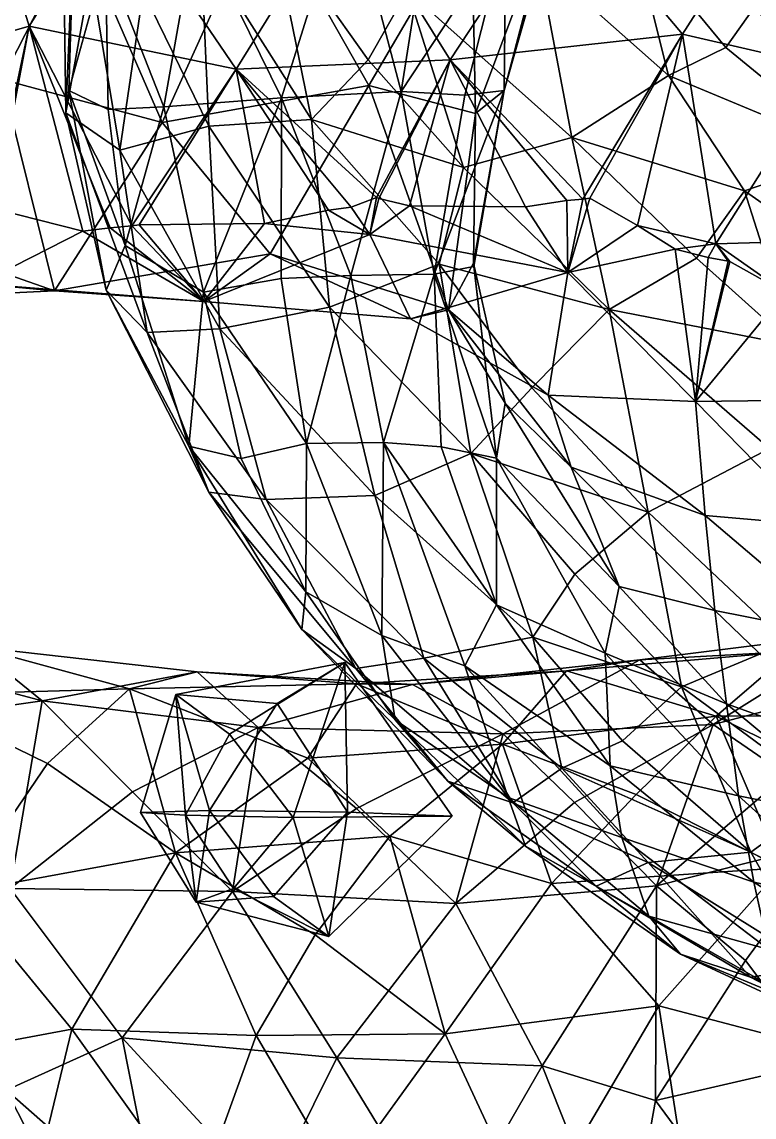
# Model space of a CAD drawing. Extents: x 373697 to 374058, y 6959904 to 6960301.
# Drawn here: x 373775.49 to 373794.1, y 6959941.2 to 6959969.06 of the extents above; entities that cross this region are included whole.
import ezdxf

# ---------------------------------------------------------------- set-up
doc = ezdxf.new("R2010")
doc.units = 0
doc.layers.add('Bht_Fk', color=7, linetype='CONTINUOUS')

msp = doc.modelspace()

# ---------------------------------------------------------------- linework, layer by layer
at = {"layer": 'Bht_Fk'}
for points in [[(373774.3, 6959973.406, 215.882), (373775.675, 6959968.943, 216.298), (373772.155, 6959967.937, 214.936)], [(373774.3, 6959973.406, 215.882), (373777.847, 6959972.408, 217.106), (373775.675, 6959968.943, 216.298)], [(373792.274, 6959968.743, 222.555), (373789.205, 6959972.394, 221.169), (373795.016, 6959973.03, 223.37)], [(373795.954, 6959967.897, 224.098), (373792.274, 6959968.743, 222.555), (373795.016, 6959973.03, 223.37)], [(373787.747, 6959967.314, 213.702), (373787.785, 6959971.33, 212.196), (373789.257, 6959972.617, 214.286)], [(373787.747, 6959967.314, 213.702), (373789.257, 6959972.617, 214.286), (373788.943, 6959971.872, 215.867)], [(373780.934, 6959967.856, 218.206), (373775.675, 6959968.943, 216.298), (373777.847, 6959972.408, 217.106)], [(373783.719, 6959972.352, 219.155), (373780.934, 6959967.856, 218.206), (373777.847, 6959972.408, 217.106)], [(373783.764, 6959972.486, 207.978), (373782.088, 6959967.128, 206.893), (373779.922, 6959971.539, 204.824)], [(373783.719, 6959972.352, 219.155), (373786.376, 6959968.087, 220.264), (373780.934, 6959967.856, 218.206)], [(373785.129, 6959967.281, 209.776), (373782.088, 6959967.128, 206.893), (373783.764, 6959972.486, 207.978)], [(373786.376, 6959968.087, 220.264), (373783.719, 6959972.352, 219.155), (373789.205, 6959972.394, 221.169)], [(373785.796, 6959971.559, 209.881), (373785.129, 6959967.281, 209.776), (373783.764, 6959972.486, 207.978)], [(373792.274, 6959968.743, 222.555), (373786.376, 6959968.087, 220.264), (373789.205, 6959972.394, 221.169)], [(373781.619, 6959972.179, 215.25), (373776.927, 6959971.397, 212.834), (373779.053, 6959966.497, 213.787)], [(373784.305, 6959967.437, 215.654), (373781.619, 6959972.179, 215.25), (373779.053, 6959966.497, 213.787)], [(373784.305, 6959967.437, 215.654), (373786.914, 6959971.896, 216.73), (373781.619, 6959972.179, 215.25)], [(373776.927, 6959971.397, 212.834), (373772.003, 6959972.012, 210.298), (373774.992, 6959967.587, 211.783)], [(373787.02, 6959966.728, 215.41), (373786.914, 6959971.896, 216.73), (373784.305, 6959967.437, 215.654)], [(373786.914, 6959971.896, 216.73), (373787.02, 6959966.728, 215.41), (373788.943, 6959971.872, 215.867)], [(373787.747, 6959967.314, 213.702), (373788.943, 6959971.872, 215.867), (373787.02, 6959966.728, 215.41)], [(373776.606, 6959966.745, 198.572), (373776.546, 6959971.078, 198.756), (373776.817, 6959971.737, 200.303)], [(373776.606, 6959966.745, 198.572), (373776.817, 6959971.737, 200.303), (373776.683, 6959967.309, 200.593)], [(373776.683, 6959967.309, 200.593), (373776.817, 6959971.737, 200.303), (373777.618, 6959970.68, 202.191)], [(373779.1, 6959966.897, 204.036), (373777.618, 6959970.68, 202.191), (373779.922, 6959971.539, 204.824)], [(373782.088, 6959967.128, 206.893), (373779.1, 6959966.897, 204.036), (373779.922, 6959971.539, 204.824)], [(373781.829, 6959971.559, 193.864), (373780.036, 6959971.017, 194.769), (373782.848, 6959966.571, 195.498)], [(373784.291, 6959968.088, 194.884), (373781.829, 6959971.559, 193.864), (373782.848, 6959966.571, 195.498)], [(373781.829, 6959971.559, 193.864), (373784.291, 6959968.088, 194.884), (373785.293, 6959969.853, 194.246)], [(373785.796, 6959971.559, 209.881), (373787.785, 6959971.33, 212.196), (373785.129, 6959967.281, 209.776)], [(373779.053, 6959966.497, 213.787), (373776.927, 6959971.397, 212.834), (373774.992, 6959967.587, 211.783)], [(373787.785, 6959971.33, 212.196), (373786.746, 6959967.19, 211.73), (373785.129, 6959967.281, 209.776)], [(373787.747, 6959967.314, 213.702), (373786.746, 6959967.19, 211.73), (373787.785, 6959971.33, 212.196)], [(373788.609, 6959970.634, 193.951), (373791.918, 6959967.691, 194.904), (373791.036, 6959971.249, 193.526)], [(373791.036, 6959971.249, 193.526), (373793.381, 6959968.405, 194.357), (373794.123, 6959969.454, 193.276)], [(373791.036, 6959971.249, 193.526), (373791.918, 6959967.691, 194.904), (373793.381, 6959968.405, 194.357)], [(373777.244, 6959970.267, 197.4), (373776.546, 6959971.078, 198.756), (373776.606, 6959966.745, 198.572)], [(373778.57, 6959969.827, 196.176), (373780.243, 6959966.403, 196.01), (373780.036, 6959971.017, 194.769)], [(373780.243, 6959966.403, 196.01), (373782.848, 6959966.571, 195.498), (373780.036, 6959971.017, 194.769)], [(373794.123, 6959969.454, 193.276), (373796.521, 6959968.455, 192.257), (373792.583, 6959971.172, 191.28)], [(373793.057, 6959969.845, 189.887), (373792.583, 6959971.172, 191.28), (373796.521, 6959968.455, 192.257)], [(373777.679, 6959966.825, 202.353), (373776.683, 6959967.309, 200.593), (373777.618, 6959970.68, 202.191)], [(373779.1, 6959966.897, 204.036), (373777.679, 6959966.825, 202.353), (373777.618, 6959970.68, 202.191)], [(373788.609, 6959970.634, 193.951), (373785.293, 6959969.853, 194.246), (373789.464, 6959966.114, 195.603)], [(373791.918, 6959967.691, 194.904), (373788.609, 6959970.634, 193.951), (373789.464, 6959966.114, 195.603)], [(373777.979, 6959965.79, 197.119), (373777.244, 6959970.267, 197.4), (373776.606, 6959966.745, 198.572)], [(373777.244, 6959970.267, 197.4), (373777.979, 6959965.79, 197.119), (373778.57, 6959969.827, 196.176)], [(373780.243, 6959966.403, 196.01), (373778.57, 6959969.827, 196.176), (373777.979, 6959965.79, 197.119)], [(373785.293, 6959969.853, 194.246), (373784.291, 6959968.088, 194.884), (373786.716, 6959965.351, 195.802)], [(373786.716, 6959965.351, 195.802), (373789.464, 6959966.114, 195.603), (373785.293, 6959969.853, 194.246)], [(373793.057, 6959969.845, 189.887), (373797.589, 6959967.862, 191.16), (373794.836, 6959969.338, 188.54)], [(373797.589, 6959967.862, 191.16), (373793.057, 6959969.845, 189.887), (373796.521, 6959968.455, 192.257)], [(373793.381, 6959968.405, 194.357), (373796.656, 6959965.713, 195.909), (373794.123, 6959969.454, 193.276)], [(373774.693, 6959964.337, 215.705), (373772.155, 6959967.937, 214.936), (373775.675, 6959968.943, 216.298)], [(373774.693, 6959964.337, 215.705), (373775.675, 6959968.943, 216.298), (373774.797, 6959964.303, 215.742)], [(373775.675, 6959968.943, 216.298), (373777.035, 6959963.732, 216.598), (373774.797, 6959964.303, 215.742)], [(373775.675, 6959968.943, 216.298), (373777.733, 6959963.82, 216.877), (373777.035, 6959963.732, 216.598)], [(373777.733, 6959963.82, 216.877), (373775.675, 6959968.943, 216.298), (373778.283, 6959963.868, 217.083)], [(373775.675, 6959968.943, 216.298), (373780.934, 6959967.856, 218.206), (373778.283, 6959963.868, 217.083)], [(373792.274, 6959968.743, 222.555), (373789.742, 6959964.548, 221.654), (373786.376, 6959968.087, 220.264)], [(373792.274, 6959968.743, 222.555), (373789.924, 6959964.576, 221.727), (373789.742, 6959964.548, 221.654)], [(373792.274, 6959968.743, 222.555), (373791.131, 6959963.878, 222.247), (373789.924, 6959964.576, 221.727)], [(373793.121, 6959963.413, 223.079), (373791.131, 6959963.878, 222.247), (373792.274, 6959968.743, 222.555)], [(373793.121, 6959963.413, 223.079), (373792.274, 6959968.743, 222.555), (373795.954, 6959967.897, 224.098)], [(373796.656, 6959965.713, 195.909), (373793.381, 6959968.405, 194.357), (373791.918, 6959967.691, 194.904)], [(373780.934, 6959967.856, 218.206), (373778.467, 6959963.891, 217.156), (373778.283, 6959963.868, 217.083)], [(373780.934, 6959967.856, 218.206), (373781.653, 6959963.924, 218.42), (373778.467, 6959963.891, 217.156)], [(373786.376, 6959968.087, 220.264), (373784.505, 6959964.587, 219.537), (373780.934, 6959967.856, 218.206)], [(373780.934, 6959967.856, 218.206), (373783.284, 6959964.27, 219.074), (373781.653, 6959963.924, 218.42)], [(373780.934, 6959967.856, 218.206), (373783.854, 6959964.344, 219.289), (373783.284, 6959964.27, 219.074)], [(373780.934, 6959967.856, 218.206), (373784.505, 6959964.587, 219.537), (373783.854, 6959964.344, 219.289)], [(373784.291, 6959968.088, 194.884), (373782.848, 6959966.571, 195.498), (373786.716, 6959965.351, 195.802)], [(373786.376, 6959968.087, 220.264), (373784.557, 6959964.566, 219.556), (373784.505, 6959964.587, 219.537)], [(373784.557, 6959964.566, 219.556), (373786.376, 6959968.087, 220.264), (373785.337, 6959964.38, 219.875)], [(373786.376, 6959968.087, 220.264), (373788.285, 6959964.354, 221.071), (373785.337, 6959964.38, 219.875)], [(373786.376, 6959968.087, 220.264), (373789.338, 6959964.513, 221.496), (373788.285, 6959964.354, 221.071)], [(373786.376, 6959968.087, 220.264), (373789.742, 6959964.548, 221.654), (373789.338, 6959964.513, 221.496)], [(373793.121, 6959963.413, 223.079), (373795.954, 6959967.897, 224.098), (373798.83, 6959963.577, 225.514)], [(373772.425, 6959963.582, 211.27), (373776.316, 6959962.217, 213.631), (373774.992, 6959967.587, 211.783)], [(373779.053, 6959966.497, 213.787), (373774.992, 6959967.587, 211.783), (373776.316, 6959962.217, 213.631)], [(373791.918, 6959967.691, 194.904), (373789.464, 6959966.114, 195.603), (373793.852, 6959964.761, 196.339)], [(373791.918, 6959967.691, 194.904), (373793.852, 6959964.761, 196.339), (373796.656, 6959965.713, 195.909)], [(373776.606, 6959966.745, 198.572), (373776.683, 6959967.309, 200.593), (373777.634, 6959962.233, 200.497)], [(373777.634, 6959962.233, 200.497), (373776.683, 6959967.309, 200.593), (373778.116, 6959963.369, 202.386)], [(373777.679, 6959966.825, 202.353), (373778.116, 6959963.369, 202.386), (373776.683, 6959967.309, 200.593)], [(373781.802, 6959963.153, 215.291), (373784.305, 6959967.437, 215.654), (373779.053, 6959966.497, 213.787)], [(373784.305, 6959967.437, 215.654), (373781.802, 6959963.153, 215.291), (373786.327, 6959961.735, 216.067)], [(373786.327, 6959961.735, 216.067), (373787.02, 6959966.728, 215.41), (373784.305, 6959967.437, 215.654)], [(373786.746, 6959967.19, 211.73), (373787.747, 6959967.314, 213.702), (373785.964, 6959962.638, 211.369)], [(373787.747, 6959967.314, 213.702), (373786.976, 6959962.83, 213.372), (373785.964, 6959962.638, 211.369)], [(373787.747, 6959967.314, 213.702), (373787.02, 6959966.728, 215.41), (373786.968, 6959962.92, 214.649)], [(373786.968, 6959962.92, 214.649), (373786.976, 6959962.83, 213.372), (373787.747, 6959967.314, 213.702)], [(373782.088, 6959967.128, 206.893), (373780.107, 6959962.178, 204.705), (373779.1, 6959966.897, 204.036)], [(373780.107, 6959962.178, 204.705), (373782.088, 6959967.128, 206.893), (373782.079, 6959962.533, 206.884)], [(373783.851, 6959962.609, 208.778), (373782.079, 6959962.533, 206.884), (373782.088, 6959967.128, 206.893)], [(373783.851, 6959962.609, 208.778), (373782.088, 6959967.128, 206.893), (373785.129, 6959967.281, 209.776)], [(373785.964, 6959962.638, 211.369), (373783.851, 6959962.609, 208.778), (373785.129, 6959967.281, 209.776)], [(373786.746, 6959967.19, 211.73), (373785.964, 6959962.638, 211.369), (373785.129, 6959967.281, 209.776)], [(373777.634, 6959962.233, 200.497), (373778.676, 6959961.158, 198.758), (373776.606, 6959966.745, 198.572)], [(373778.676, 6959961.158, 198.758), (373777.979, 6959965.79, 197.119), (373776.606, 6959966.745, 198.572)], [(373777.679, 6959966.825, 202.353), (373779.1, 6959966.897, 204.036), (373778.116, 6959963.369, 202.386)], [(373780.107, 6959962.178, 204.705), (373778.116, 6959963.369, 202.386), (373779.1, 6959966.897, 204.036)], [(373781.802, 6959963.153, 215.291), (373779.053, 6959966.497, 213.787), (373776.316, 6959962.217, 213.631)], [(373782.848, 6959966.571, 195.498), (373780.243, 6959966.403, 196.01), (373783.306, 6959961.799, 197.026)], [(373786.097, 6959962.891, 196.612), (373782.848, 6959966.571, 195.498), (373783.306, 6959961.799, 197.026)], [(373786.716, 6959965.351, 195.802), (373782.848, 6959966.571, 195.498), (373786.097, 6959962.891, 196.612)], [(373787.02, 6959966.728, 215.41), (373786.327, 6959961.735, 216.067), (373786.968, 6959962.92, 214.649)], [(373780.524, 6959961.249, 197.696), (373780.243, 6959966.403, 196.01), (373777.979, 6959965.79, 197.119)], [(373780.243, 6959966.403, 196.01), (373780.524, 6959961.249, 197.696), (373783.306, 6959961.799, 197.026)], [(373789.464, 6959966.114, 195.603), (373786.716, 6959965.351, 195.802), (373790.41, 6959961.743, 197.234)], [(373792.63, 6959963.05, 196.97), (373789.464, 6959966.114, 195.603), (373790.41, 6959961.743, 197.234)], [(373793.852, 6959964.761, 196.339), (373789.464, 6959966.114, 195.603), (373792.63, 6959963.05, 196.97)], [(373778.676, 6959961.158, 198.758), (373780.524, 6959961.249, 197.696), (373777.979, 6959965.79, 197.119)], [(373793.852, 6959964.761, 196.339), (373797.901, 6959961.939, 198.077), (373796.656, 6959965.713, 195.909)], [(373786.716, 6959965.351, 195.802), (373786.097, 6959962.891, 196.612), (373790.41, 6959961.743, 197.234)], [(373783.854, 6959964.344, 219.289), (373784.505, 6959964.587, 219.537), (373784.336, 6959963.647, 219.27)], [(373784.336, 6959963.647, 219.27), (373784.505, 6959964.587, 219.537), (373784.557, 6959964.566, 219.556)], [(373785.337, 6959964.38, 219.875), (373784.336, 6959963.647, 219.27), (373784.557, 6959964.566, 219.556)], [(373788.285, 6959964.354, 221.071), (373789.338, 6959964.513, 221.496), (373789.366, 6959962.681, 221.065)], [(373789.338, 6959964.513, 221.496), (373789.742, 6959964.548, 221.654), (373789.366, 6959962.681, 221.065)], [(373789.742, 6959964.548, 221.654), (373789.924, 6959964.576, 221.727), (373789.366, 6959962.681, 221.065)], [(373789.366, 6959962.681, 221.065), (373789.924, 6959964.576, 221.727), (373791.131, 6959963.878, 222.247)], [(373792.63, 6959963.05, 196.97), (373795.11, 6959960.829, 198.079), (373793.852, 6959964.761, 196.339)], [(373797.901, 6959961.939, 198.077), (373793.852, 6959964.761, 196.339), (373795.11, 6959960.829, 198.079)], [(373774.402, 6959962.395, 214.9), (373774.797, 6959964.303, 215.742), (373777.035, 6959963.732, 216.598)], [(373781.653, 6959963.924, 218.42), (373783.284, 6959964.27, 219.074), (373784.336, 6959963.647, 219.27)], [(373783.284, 6959964.27, 219.074), (373783.854, 6959964.344, 219.289), (373784.336, 6959963.647, 219.27)], [(373784.336, 6959963.647, 219.27), (373785.337, 6959964.38, 219.875), (373789.366, 6959962.681, 221.065)], [(373785.337, 6959964.38, 219.875), (373788.285, 6959964.354, 221.071), (373789.366, 6959962.681, 221.065)], [(373774.402, 6959962.395, 214.9), (373777.035, 6959963.732, 216.598), (373780.115, 6959961.942, 216.425)], [(373777.035, 6959963.732, 216.598), (373777.733, 6959963.82, 216.877), (373780.115, 6959961.942, 216.425)], [(373777.733, 6959963.82, 216.877), (373778.283, 6959963.868, 217.083), (373780.115, 6959961.942, 216.425)], [(373778.283, 6959963.868, 217.083), (373778.467, 6959963.891, 217.156), (373780.115, 6959961.942, 216.425)], [(373778.467, 6959963.891, 217.156), (373781.653, 6959963.924, 218.42), (373780.115, 6959961.942, 216.425)], [(373781.653, 6959963.924, 218.42), (373784.336, 6959963.647, 219.27), (373780.115, 6959961.942, 216.425)], [(373789.366, 6959962.681, 221.065), (373791.131, 6959963.878, 222.247), (373792.095, 6959963.273, 222.652)], [(373793.121, 6959963.413, 223.079), (373792.095, 6959963.273, 222.652), (373791.131, 6959963.878, 222.247)], [(373776.316, 6959962.217, 213.631), (373772.425, 6959963.582, 211.27), (373770.661, 6959961.944, 212.082)], [(373784.336, 6959963.647, 219.27), (373785.366, 6959961.503, 217.918), (373780.115, 6959961.942, 216.425)], [(373785.366, 6959961.503, 217.918), (373784.336, 6959963.647, 219.27), (373789.366, 6959962.681, 221.065)], [(373793.121, 6959963.413, 223.079), (373792.933, 6959963.067, 223.003), (373792.095, 6959963.273, 222.652)], [(373792.933, 6959963.067, 223.003), (373793.121, 6959963.413, 223.079), (373793.435, 6959962.971, 223.223)], [(373794.888, 6959962.173, 223.86), (373793.121, 6959963.413, 223.079), (373798.83, 6959963.577, 225.514)], [(373794.888, 6959962.173, 223.86), (373793.483, 6959962.962, 223.243), (373793.121, 6959963.413, 223.079)], [(373793.121, 6959963.413, 223.079), (373793.483, 6959962.962, 223.243), (373793.435, 6959962.971, 223.223)], [(373780.115, 6959961.942, 216.425), (373781.802, 6959963.153, 215.291), (373776.316, 6959962.217, 213.631)], [(373778.116, 6959963.369, 202.386), (373779.736, 6959958.264, 202.686), (373777.634, 6959962.233, 200.497)], [(373780.107, 6959962.178, 204.705), (373779.736, 6959958.264, 202.686), (373778.116, 6959963.369, 202.386)], [(373785.366, 6959961.503, 217.918), (373781.802, 6959963.153, 215.291), (373780.115, 6959961.942, 216.425)], [(373786.327, 6959961.735, 216.067), (373781.802, 6959963.153, 215.291), (373785.366, 6959961.503, 217.918)], [(373789.366, 6959962.681, 221.065), (373792.095, 6959963.273, 222.652), (373792.612, 6959959.4, 221.547)], [(373792.612, 6959959.4, 221.547), (373792.095, 6959963.273, 222.652), (373792.933, 6959963.067, 223.003)], [(373786.9, 6959958.082, 198.268), (373786.097, 6959962.891, 196.612), (373783.306, 6959961.799, 197.026)], [(373786.097, 6959962.891, 196.612), (373788.449, 6959959.75, 197.747), (373790.41, 6959961.743, 197.234)], [(373786.9, 6959958.082, 198.268), (373788.449, 6959959.75, 197.747), (373786.097, 6959962.891, 196.612)], [(373787.775, 6959959.361, 215.202), (373786.968, 6959962.92, 214.649), (373786.327, 6959961.735, 216.067)], [(373786.968, 6959962.92, 214.649), (373787.775, 6959959.361, 215.202), (373787.552, 6959957.961, 213.402)], [(373786.976, 6959962.83, 213.372), (373786.968, 6959962.92, 214.649), (373787.552, 6959957.961, 213.402)], [(373795.11, 6959960.829, 198.079), (373792.63, 6959963.05, 196.97), (373790.41, 6959961.743, 197.234)], [(373792.612, 6959959.4, 221.547), (373792.933, 6959963.067, 223.003), (373793.435, 6959962.971, 223.223)], [(373792.612, 6959959.4, 221.547), (373793.435, 6959962.971, 223.223), (373793.483, 6959962.962, 223.243)], [(373792.612, 6959959.4, 221.547), (373793.483, 6959962.962, 223.243), (373794.888, 6959962.173, 223.86)], [(373782.079, 6959962.533, 206.884), (373783.851, 6959962.609, 208.778), (373782.725, 6959958.333, 207.029)], [(373784.683, 6959958.358, 209.364), (373782.725, 6959958.333, 207.029), (373783.851, 6959962.609, 208.778)], [(373783.851, 6959962.609, 208.778), (373785.964, 6959962.638, 211.369), (373784.683, 6959958.358, 209.364)], [(373785.964, 6959962.638, 211.369), (373786.147, 6959958.245, 211.321), (373784.683, 6959958.358, 209.364)], [(373789.366, 6959962.681, 221.065), (373788.866, 6959959.558, 218.817), (373785.366, 6959961.503, 217.918)], [(373786.976, 6959962.83, 213.372), (373787.552, 6959957.961, 213.402), (373785.964, 6959962.638, 211.369)], [(373787.552, 6959957.961, 213.402), (373786.147, 6959958.245, 211.321), (373785.964, 6959962.638, 211.369)], [(373792.612, 6959959.4, 221.547), (373788.866, 6959959.558, 218.817), (373789.366, 6959962.681, 221.065)], [(373774.402, 6959962.395, 214.9), (373776.316, 6959962.217, 213.631), (373770.661, 6959961.944, 212.082)], [(373780.115, 6959961.942, 216.425), (373776.316, 6959962.217, 213.631), (373774.402, 6959962.395, 214.9)], [(373782.079, 6959962.533, 206.884), (373782.725, 6959958.333, 207.029), (373780.107, 6959962.178, 204.705)], [(373777.634, 6959962.233, 200.497), (373779.736, 6959958.264, 202.686), (373780.239, 6959957.096, 200.877)], [(373780.239, 6959957.096, 200.877), (373778.676, 6959961.158, 198.758), (373777.634, 6959962.233, 200.497)], [(373779.736, 6959958.264, 202.686), (373780.107, 6959962.178, 204.705), (373781.063, 6959957.951, 204.779)], [(373780.107, 6959962.178, 204.705), (373782.725, 6959958.333, 207.029), (373781.063, 6959957.951, 204.779)], [(373792.612, 6959959.4, 221.547), (373794.888, 6959962.173, 223.86), (373797.25, 6959959.456, 224.444)], [(373780.524, 6959961.249, 197.696), (373784.461, 6959957.007, 198.81), (373783.306, 6959961.799, 197.026)], [(373784.461, 6959957.007, 198.81), (373786.9, 6959958.082, 198.268), (373783.306, 6959961.799, 197.026)], [(373788.866, 6959959.558, 218.817), (373786.327, 6959961.735, 216.067), (373785.366, 6959961.503, 217.918)], [(373788.866, 6959959.558, 218.817), (373789.448, 6959957.731, 217.163), (373786.327, 6959961.735, 216.067)], [(373789.448, 6959957.731, 217.163), (373787.775, 6959959.361, 215.202), (373786.327, 6959961.735, 216.067)], [(373788.449, 6959959.75, 197.747), (373791.404, 6959956.587, 199.045), (373790.41, 6959961.743, 197.234)], [(373791.404, 6959956.587, 199.045), (373794.489, 6959958.203, 198.856), (373790.41, 6959961.743, 197.234)], [(373794.489, 6959958.203, 198.856), (373795.11, 6959960.829, 198.079), (373790.41, 6959961.743, 197.234)], [(373778.676, 6959961.158, 198.758), (373781.695, 6959956.911, 199.593), (373780.524, 6959961.249, 197.696)], [(373780.524, 6959961.249, 197.696), (373781.695, 6959956.911, 199.593), (373784.461, 6959957.007, 198.81)], [(373781.695, 6959956.911, 199.593), (373778.676, 6959961.158, 198.758), (373780.239, 6959957.096, 200.877)], [(373791.404, 6959956.587, 199.045), (373788.449, 6959959.75, 197.747), (373786.9, 6959958.082, 198.268)], [(373792.612, 6959959.4, 221.547), (373792.852, 6959956.502, 219.965), (373788.866, 6959959.558, 218.817)], [(373789.448, 6959957.731, 217.163), (373788.866, 6959959.558, 218.817), (373792.852, 6959956.502, 219.965)], [(373787.775, 6959959.361, 215.202), (373790.665, 6959954.694, 215.905), (373787.552, 6959957.961, 213.402)], [(373789.448, 6959957.731, 217.163), (373790.665, 6959954.694, 215.905), (373787.775, 6959959.361, 215.202)], [(373797.25, 6959959.456, 224.444), (373795.686, 6959956.255, 222.07), (373792.612, 6959959.4, 221.547)], [(373795.686, 6959956.255, 222.07), (373792.852, 6959956.502, 219.965), (373792.612, 6959959.4, 221.547)], [(373782.702, 6959954.563, 205.159), (373779.736, 6959958.264, 202.686), (373781.063, 6959957.951, 204.779)], [(373782.604, 6959953.603, 203.337), (373779.736, 6959958.264, 202.686), (373782.702, 6959954.563, 205.159)], [(373782.604, 6959953.603, 203.337), (373780.239, 6959957.096, 200.877), (373779.736, 6959958.264, 202.686)], [(373781.063, 6959957.951, 204.779), (373782.725, 6959958.333, 207.029), (373782.702, 6959954.563, 205.159)], [(373784.637, 6959953.45, 207.375), (373782.702, 6959954.563, 205.159), (373782.725, 6959958.333, 207.029)], [(373782.725, 6959958.333, 207.029), (373784.683, 6959958.358, 209.364), (373784.637, 6959953.45, 207.375)], [(373784.683, 6959958.358, 209.364), (373786.745, 6959952.68, 209.652), (373784.637, 6959953.45, 207.375)], [(373784.683, 6959958.358, 209.364), (373787.548, 6959954.231, 211.554), (373786.745, 6959952.68, 209.652)], [(373786.147, 6959958.245, 211.321), (373787.548, 6959954.231, 211.554), (373784.683, 6959958.358, 209.364)], [(373787.548, 6959954.231, 211.554), (373786.147, 6959958.245, 211.321), (373787.552, 6959957.961, 213.402)], [(373794.932, 6959953.259, 200.547), (373794.489, 6959958.203, 198.856), (373791.404, 6959956.587, 199.045)], [(373788.473, 6959953.407, 200.202), (373786.9, 6959958.082, 198.268), (373784.461, 6959957.007, 198.81)], [(373786.9, 6959958.082, 198.268), (373789.544, 6959955.012, 199.492), (373791.404, 6959956.587, 199.045)], [(373788.473, 6959953.407, 200.202), (373789.544, 6959955.012, 199.492), (373786.9, 6959958.082, 198.268)], [(373790.309, 6959953.002, 214.143), (373787.548, 6959954.231, 211.554), (373787.552, 6959957.961, 213.402)], [(373787.552, 6959957.961, 213.402), (373790.665, 6959954.694, 215.905), (373790.309, 6959953.002, 214.143)], [(373793.101, 6959954.081, 218.285), (373790.665, 6959954.694, 215.905), (373789.448, 6959957.731, 217.163)], [(373792.852, 6959956.502, 219.965), (373793.101, 6959954.081, 218.285), (373789.448, 6959957.731, 217.163)], [(373780.239, 6959957.096, 200.877), (373782.604, 6959953.603, 203.337), (373783.978, 6959952.609, 202.107)], [(373783.978, 6959952.609, 202.107), (373781.695, 6959956.911, 199.593), (373780.239, 6959957.096, 200.877)], [(373781.695, 6959956.911, 199.593), (373785.706, 6959952.871, 200.884), (373784.461, 6959957.007, 198.81)], [(373785.706, 6959952.871, 200.884), (373788.473, 6959953.407, 200.202), (373784.461, 6959957.007, 198.81)], [(373785.706, 6959952.871, 200.884), (373781.695, 6959956.911, 199.593), (373783.978, 6959952.609, 202.107)], [(373789.544, 6959955.012, 199.492), (373792.253, 6959952.146, 200.794), (373791.404, 6959956.587, 199.045)], [(373792.253, 6959952.146, 200.794), (373794.932, 6959953.259, 200.547), (373791.404, 6959956.587, 199.045)], [(373796.482, 6959953.419, 220.967), (373792.852, 6959956.502, 219.965), (373795.686, 6959956.255, 222.07)], [(373793.101, 6959954.081, 218.285), (373792.852, 6959956.502, 219.965), (373796.482, 6959953.419, 220.967)], [(373788.473, 6959953.407, 200.202), (373792.253, 6959952.146, 200.794), (373789.544, 6959955.012, 199.492)], [(373784.977, 6959951.304, 205.724), (373782.604, 6959953.603, 203.337), (373782.702, 6959954.563, 205.159)], [(373784.977, 6959951.304, 205.724), (373782.702, 6959954.563, 205.159), (373784.637, 6959953.45, 207.375)], [(373790.665, 6959954.694, 215.905), (373793.392, 6959951.714, 216.608), (373790.309, 6959953.002, 214.143)], [(373793.101, 6959954.081, 218.285), (373793.392, 6959951.714, 216.608), (373790.665, 6959954.694, 215.905)], [(373787.548, 6959954.231, 211.554), (373790.442, 6959950.134, 212.136), (373786.745, 6959952.68, 209.652)], [(373787.548, 6959954.231, 211.554), (373790.309, 6959953.002, 214.143), (373790.442, 6959950.134, 212.136)], [(373793.101, 6959954.081, 218.285), (373796.851, 6959950.475, 219.054), (373793.392, 6959951.714, 216.608)], [(373793.101, 6959954.081, 218.285), (373796.482, 6959953.419, 220.967), (373796.851, 6959950.475, 219.054)], [(373784.977, 6959951.304, 205.724), (373786.317, 6959949.74, 204.564), (373782.604, 6959953.603, 203.337)], [(373783.978, 6959952.609, 202.107), (373782.604, 6959953.603, 203.337), (373786.317, 6959949.74, 204.564)], [(373784.637, 6959953.45, 207.375), (373787.844, 6959949.327, 208.192), (373784.977, 6959951.304, 205.724)], [(373786.745, 6959952.68, 209.652), (373787.844, 6959949.327, 208.192), (373784.637, 6959953.45, 207.375)], [(373789.209, 6959950.079, 202.086), (373788.473, 6959953.407, 200.202), (373785.706, 6959952.871, 200.884)], [(373788.473, 6959953.407, 200.202), (373790.756, 6959950.768, 201.466), (373792.253, 6959952.146, 200.794)], [(373789.209, 6959950.079, 202.086), (373790.756, 6959950.768, 201.466), (373788.473, 6959953.407, 200.202)], [(373796.821, 6959953.534, 187.21), (373795.047, 6959953.045, 188.286), (373791.194, 6959952.83, 185.584)], [(373793.053, 6959951.188, 184.329), (373796.821, 6959953.534, 187.21), (373791.194, 6959952.83, 185.584)], [(373796.821, 6959953.534, 187.21), (373793.053, 6959951.188, 184.329), (373798.278, 6959952.538, 185.849)], [(373776.001, 6959951.789, 179.429), (373774.302, 6959953.157, 180.695), (373770.386, 6959953.29, 177.948)], [(373776.001, 6959951.789, 179.429), (373770.386, 6959953.29, 177.948), (373771.865, 6959951.196, 177.225)], [(373778.227, 6959952.095, 183.507), (373772.584, 6959951.93, 181.769), (373774.302, 6959953.157, 180.695)], [(373778.227, 6959952.095, 183.507), (373774.302, 6959953.157, 180.695), (373779.943, 6959952.523, 182.321)], [(373774.302, 6959953.157, 180.695), (373776.001, 6959951.789, 179.429), (373779.943, 6959952.523, 182.321)], [(373792.253, 6959952.146, 200.794), (373795.997, 6959949.383, 202.267), (373794.932, 6959953.259, 200.547)], [(373787.969, 6959949.196, 203.385), (373785.706, 6959952.871, 200.884), (373783.978, 6959952.609, 202.107)], [(373789.332, 6959952.554, 186.816), (373785.414, 6959952.204, 183.654), (373791.194, 6959952.83, 185.584)], [(373785.414, 6959952.204, 183.654), (373787.719, 6959950.951, 183.075), (373791.194, 6959952.83, 185.584)], [(373787.969, 6959949.196, 203.385), (373789.209, 6959950.079, 202.086), (373785.706, 6959952.871, 200.884)], [(373787.719, 6959950.951, 183.075), (373793.053, 6959951.188, 184.329), (373791.194, 6959952.83, 185.584)], [(373795.047, 6959953.045, 188.286), (373789.332, 6959952.554, 186.816), (373791.194, 6959952.83, 185.584)], [(373795.047, 6959953.045, 188.286), (373793.137, 6959951.394, 189.086), (373789.332, 6959952.554, 186.816)], [(373793.698, 6959949.373, 214.949), (373790.442, 6959950.134, 212.136), (373790.309, 6959953.002, 214.143)], [(373793.392, 6959951.714, 216.608), (373793.698, 6959949.373, 214.949), (373790.309, 6959953.002, 214.143)], [(373793.137, 6959951.394, 189.086), (373795.047, 6959953.045, 188.286), (373798.809, 6959951.424, 190.769)], [(373783.699, 6959952.762, 76.774), (373781.979, 6959951.717, 77.289), (373779.399, 6959951.947, 75.52)], [(373779.399, 6959951.947, 75.52), (373780.768, 6959950.936, 75.102), (373783.699, 6959952.762, 76.774)], [(373780.768, 6959950.936, 75.102), (373782.385, 6959948.823, 75.206), (373783.699, 6959952.762, 76.774)], [(373783.762, 6959948.956, 77.743), (373781.979, 6959951.717, 77.289), (373783.699, 6959952.762, 76.774)], [(373783.699, 6959952.762, 76.774), (373782.385, 6959948.823, 75.206), (373786.426, 6959948.85, 77.451)], [(373786.426, 6959948.85, 77.451), (373783.762, 6959948.956, 77.743), (373783.699, 6959952.762, 76.774)], [(373786.317, 6959949.74, 204.564), (373787.969, 6959949.196, 203.385), (373783.978, 6959952.609, 202.107)], [(373789.332, 6959952.554, 186.816), (373783.991, 6959952.221, 185.27), (373785.414, 6959952.204, 183.654)], [(373789.332, 6959952.554, 186.816), (373787.703, 6959950.687, 187.752), (373783.991, 6959952.221, 185.27)], [(373790.739, 6959948.309, 210.824), (373787.844, 6959949.327, 208.192), (373786.745, 6959952.68, 209.652)], [(373790.739, 6959948.309, 210.824), (373786.745, 6959952.68, 209.652), (373790.442, 6959950.134, 212.136)], [(373793.137, 6959951.394, 189.086), (373787.703, 6959950.687, 187.752), (373789.332, 6959952.554, 186.816)], [(373793.053, 6959951.188, 184.329), (373794.922, 6959949.909, 183.776), (373798.278, 6959952.538, 185.849)], [(373776.001, 6959951.789, 179.429), (373781.493, 6959951.107, 181.299), (373779.943, 6959952.523, 182.321)], [(373783.991, 6959952.221, 185.27), (373778.227, 6959952.095, 183.507), (373779.943, 6959952.523, 182.321)], [(373785.414, 6959952.204, 183.654), (373783.991, 6959952.221, 185.27), (373779.943, 6959952.523, 182.321)], [(373785.414, 6959952.204, 183.654), (373779.943, 6959952.523, 182.321), (373781.493, 6959951.107, 181.299)], [(373776.138, 6959950.194, 183.797), (373772.584, 6959951.93, 181.769), (373778.227, 6959952.095, 183.507)], [(373779.392, 6959947.922, 185.579), (373776.138, 6959950.194, 183.797), (373778.227, 6959952.095, 183.507)], [(373782.759, 6959950.329, 186.187), (373778.227, 6959952.095, 183.507), (373783.991, 6959952.221, 185.27)], [(373782.759, 6959950.329, 186.187), (373779.392, 6959947.922, 185.579), (373778.227, 6959952.095, 183.507)], [(373785.414, 6959952.204, 183.654), (373781.493, 6959951.107, 181.299), (373787.719, 6959950.951, 183.075)], [(373787.703, 6959950.687, 187.752), (373782.759, 6959950.329, 186.187), (373783.991, 6959952.221, 185.27)], [(373790.756, 6959950.768, 201.466), (373794.014, 6959947.942, 203.096), (373792.253, 6959952.146, 200.794)], [(373794.014, 6959947.942, 203.096), (373795.997, 6959949.383, 202.267), (373792.253, 6959952.146, 200.794)], [(373771.865, 6959951.196, 177.225), (373775.192, 6959947.014, 177.752), (373776.001, 6959951.789, 179.429)], [(373776.138, 6959950.194, 183.797), (373773.902, 6959946.916, 183.268), (373772.584, 6959951.93, 181.769)], [(373775.192, 6959947.014, 177.752), (373778.297, 6959949.471, 179.251), (373776.001, 6959951.789, 179.429)], [(373778.297, 6959949.471, 179.251), (373781.493, 6959951.107, 181.299), (373776.001, 6959951.789, 179.429)], [(373779.399, 6959951.947, 75.52), (373780.259, 6959949.001, 76.761), (373778.506, 6959948.947, 75.184)], [(373778.506, 6959948.947, 75.184), (373779.647, 6959948.882, 74.791), (373779.399, 6959951.947, 75.52)], [(373781.979, 6959951.717, 77.289), (373780.259, 6959949.001, 76.761), (373779.399, 6959951.947, 75.52)], [(373779.647, 6959948.882, 74.791), (373780.768, 6959950.936, 75.102), (373779.399, 6959951.947, 75.52)], [(373780.259, 6959949.001, 76.761), (373781.979, 6959951.717, 77.289), (373783.762, 6959948.956, 77.743)], [(373797.009, 6959948.711, 217.665), (373793.698, 6959949.373, 214.949), (373793.392, 6959951.714, 216.608)], [(373793.392, 6959951.714, 216.608), (373796.851, 6959950.475, 219.054), (373797.009, 6959948.711, 217.665)], [(373796.763, 6959949.607, 191.215), (373793.137, 6959951.394, 189.086), (373798.809, 6959951.424, 190.769)], [(373787.844, 6959949.327, 208.192), (373788.289, 6959948.093, 206.459), (373784.977, 6959951.304, 205.724)], [(373788.289, 6959948.093, 206.459), (373786.317, 6959949.74, 204.564), (373784.977, 6959951.304, 205.724)], [(373793.137, 6959951.394, 189.086), (373791.099, 6959949.405, 189.488), (373787.703, 6959950.687, 187.752)], [(373789.532, 6959949.201, 182.514), (373793.053, 6959951.188, 184.329), (373787.719, 6959950.951, 183.075)], [(373793.053, 6959951.188, 184.329), (373789.532, 6959949.201, 182.514), (373791.615, 6959947.08, 182.062)], [(373794.794, 6959947.54, 191.473), (373791.099, 6959949.405, 189.488), (373793.137, 6959951.394, 189.086)], [(373794.922, 6959949.909, 183.776), (373793.053, 6959951.188, 184.329), (373791.615, 6959947.08, 182.062)], [(373796.763, 6959949.607, 191.215), (373794.794, 6959947.54, 191.473), (373793.137, 6959951.394, 189.086)], [(373778.297, 6959949.471, 179.251), (373780.84, 6959946.934, 179.478), (373781.493, 6959951.107, 181.299)], [(373779.647, 6959948.882, 74.791), (373782.385, 6959948.823, 75.206), (373780.768, 6959950.936, 75.102)], [(373780.84, 6959946.934, 179.478), (373783.992, 6959949.048, 181.009), (373781.493, 6959951.107, 181.299)], [(373783.992, 6959949.048, 181.009), (373787.719, 6959950.951, 183.075), (373781.493, 6959951.107, 181.299)], [(373783.992, 6959949.048, 181.009), (373786.519, 6959946.635, 180.904), (373787.719, 6959950.951, 183.075)], [(373786.519, 6959946.635, 180.904), (373789.532, 6959949.201, 182.514), (373787.719, 6959950.951, 183.075)], [(373784.84, 6959948.343, 187.627), (373782.759, 6959950.329, 186.187), (373787.703, 6959950.687, 187.752)], [(373788.947, 6959947.142, 189.494), (373784.84, 6959948.343, 187.627), (373787.703, 6959950.687, 187.752)], [(373791.099, 6959949.405, 189.488), (373788.947, 6959947.142, 189.494), (373787.703, 6959950.687, 187.752)], [(373794.014, 6959947.942, 203.096), (373790.756, 6959950.768, 201.466), (373789.209, 6959950.079, 202.086)], [(373779.392, 6959947.922, 185.579), (373782.759, 6959950.329, 186.187), (373784.84, 6959948.343, 187.627)], [(373779.392, 6959947.922, 185.579), (373773.902, 6959946.916, 183.268), (373776.138, 6959950.194, 183.797)], [(373787.969, 6959949.196, 203.385), (373791.404, 6959947.677, 203.641), (373789.209, 6959950.079, 202.086)], [(373789.209, 6959950.079, 202.086), (373791.404, 6959947.677, 203.641), (373794.014, 6959947.942, 203.096)], [(373790.442, 6959950.134, 212.136), (373794.087, 6959947.175, 213.301), (373790.739, 6959948.309, 210.824)], [(373793.698, 6959949.373, 214.949), (373794.087, 6959947.175, 213.301), (373790.442, 6959950.134, 212.136)], [(373796.107, 6959948.222, 182.97), (373794.922, 6959949.909, 183.776), (373791.615, 6959947.08, 182.062)], [(373775.192, 6959947.014, 177.752), (373780.84, 6959946.934, 179.478), (373778.297, 6959949.471, 179.251)], [(373790.083, 6959947.075, 205.064), (373786.317, 6959949.74, 204.564), (373788.289, 6959948.093, 206.459)], [(373790.083, 6959947.075, 205.064), (373787.969, 6959949.196, 203.385), (373786.317, 6959949.74, 204.564)], [(373789.532, 6959949.201, 182.514), (373786.519, 6959946.635, 180.904), (373791.615, 6959947.08, 182.062)], [(373787.844, 6959949.327, 208.192), (373791.418, 6959946.314, 209.129), (373788.289, 6959948.093, 206.459)], [(373791.418, 6959946.314, 209.129), (373787.844, 6959949.327, 208.192), (373790.739, 6959948.309, 210.824)], [(373787.969, 6959949.196, 203.385), (373790.083, 6959947.075, 205.064), (373791.404, 6959947.677, 203.641)], [(373791.099, 6959949.405, 189.488), (373794.794, 6959947.54, 191.473), (373788.947, 6959947.142, 189.494)], [(373793.698, 6959949.373, 214.949), (373796.756, 6959946.604, 215.366), (373794.087, 6959947.175, 213.301)], [(373796.756, 6959946.604, 215.366), (373793.698, 6959949.373, 214.949), (373797.009, 6959948.711, 217.665)], [(373797.835, 6959945.876, 204.498), (373795.997, 6959949.383, 202.267), (373794.014, 6959947.942, 203.096)], [(373778.506, 6959948.947, 75.184), (373780.259, 6959949.001, 76.761), (373779.922, 6959946.663, 75.529)], [(373779.922, 6959946.663, 75.529), (373779.647, 6959948.882, 74.791), (373778.506, 6959948.947, 75.184)], [(373780.259, 6959949.001, 76.761), (373781.884, 6959946.808, 76.91), (373779.922, 6959946.663, 75.529)], [(373780.259, 6959949.001, 76.761), (373783.762, 6959948.956, 77.743), (373781.884, 6959946.808, 76.91)], [(373786.519, 6959946.635, 180.904), (373783.992, 6959949.048, 181.009), (373780.84, 6959946.934, 179.478)], [(373781.884, 6959946.808, 76.91), (373783.762, 6959948.956, 77.743), (373783.286, 6959945.791, 76.47)], [(373783.286, 6959945.791, 76.47), (373783.762, 6959948.956, 77.743), (373786.426, 6959948.85, 77.451)], [(373780.866, 6959947.017, 75.109), (373779.647, 6959948.882, 74.791), (373779.922, 6959946.663, 75.529)], [(373779.647, 6959948.882, 74.791), (373780.866, 6959947.017, 75.109), (373782.385, 6959948.823, 75.206)], [(373782.385, 6959948.823, 75.206), (373780.866, 6959947.017, 75.109), (373783.286, 6959945.791, 76.47)], [(373786.426, 6959948.85, 77.451), (373782.385, 6959948.823, 75.206), (373783.286, 6959945.791, 76.47)], [(373784.84, 6959948.343, 187.627), (373782.94, 6959945.84, 187.354), (373779.392, 6959947.922, 185.579)], [(373786.247, 6959943.315, 188.968), (373782.94, 6959945.84, 187.354), (373784.84, 6959948.343, 187.627)], [(373786.247, 6959943.315, 188.968), (373784.84, 6959948.343, 187.627), (373788.947, 6959947.142, 189.494)], [(373791.418, 6959946.314, 209.129), (373792.231, 6959945.347, 207.616), (373788.289, 6959948.093, 206.459)], [(373792.231, 6959945.347, 207.616), (373790.083, 6959947.075, 205.064), (373788.289, 6959948.093, 206.459)], [(373794.474, 6959945.464, 211.691), (373791.418, 6959946.314, 209.129), (373790.739, 6959948.309, 210.824)], [(373794.087, 6959947.175, 213.301), (373794.474, 6959945.464, 211.691), (373790.739, 6959948.309, 210.824)], [(373796.107, 6959948.222, 182.97), (373791.615, 6959947.08, 182.062), (373793.877, 6959945.182, 181.715)], [(373796.107, 6959948.222, 182.97), (373793.877, 6959945.182, 181.715), (373795.816, 6959942.597, 181.22)], [(373779.392, 6959947.922, 185.579), (373776.762, 6959943.438, 184.444), (373773.902, 6959946.916, 183.268)], [(373781.439, 6959943.273, 186.769), (373776.762, 6959943.438, 184.444), (373779.392, 6959947.922, 185.579)], [(373782.94, 6959945.84, 187.354), (373781.439, 6959943.273, 186.769), (373779.392, 6959947.922, 185.579)], [(373791.404, 6959947.677, 203.641), (373795.672, 6959945.016, 205.499), (373794.014, 6959947.942, 203.096)], [(373795.672, 6959945.016, 205.499), (373797.835, 6959945.876, 204.498), (373794.014, 6959947.942, 203.096)], [(373794.794, 6959947.54, 191.473), (373791.674, 6959944.033, 191.189), (373788.947, 6959947.142, 189.494)], [(373790.083, 6959947.075, 205.064), (373794.008, 6959944.76, 206.488), (373791.404, 6959947.677, 203.641)], [(373791.404, 6959947.677, 203.641), (373794.008, 6959944.76, 206.488), (373795.672, 6959945.016, 205.499)], [(373791.674, 6959944.033, 191.189), (373794.794, 6959947.54, 191.473), (373796.292, 6959942.817, 193.299)], [(373775.101, 6959941.886, 178.565), (373778.041, 6959943.215, 178.694), (373775.192, 6959947.014, 177.752)], [(373778.041, 6959943.215, 178.694), (373780.84, 6959946.934, 179.478), (373775.192, 6959947.014, 177.752)], [(373783.286, 6959945.791, 76.47), (373780.866, 6959947.017, 75.109), (373779.922, 6959946.663, 75.529)], [(373786.247, 6959943.315, 188.968), (373788.947, 6959947.142, 189.494), (373791.674, 6959944.033, 191.189)], [(373791.615, 6959947.08, 182.062), (373786.519, 6959946.635, 180.904), (373788.713, 6959942.505, 180.62)], [(373791.595, 6959941.625, 180.933), (373791.615, 6959947.08, 182.062), (373788.713, 6959942.505, 180.62)], [(373792.231, 6959945.347, 207.616), (373794.008, 6959944.76, 206.488), (373790.083, 6959947.075, 205.064)], [(373791.615, 6959947.08, 182.062), (373791.595, 6959941.625, 180.933), (373793.877, 6959945.182, 181.715)], [(373798.115, 6959944.629, 214.378), (373794.474, 6959945.464, 211.691), (373794.087, 6959947.175, 213.301)], [(373798.115, 6959944.629, 214.378), (373794.087, 6959947.175, 213.301), (373796.756, 6959946.604, 215.366)], [(373772.26, 6959942.596, 181.564), (373773.902, 6959946.916, 183.268), (373776.762, 6959943.438, 184.444)], [(373783.49, 6959942.711, 179.719), (373780.84, 6959946.934, 179.478), (373778.041, 6959943.215, 178.694)], [(373779.922, 6959946.663, 75.529), (373781.884, 6959946.808, 76.91), (373783.286, 6959945.791, 76.47)], [(373783.49, 6959942.711, 179.719), (373786.519, 6959946.635, 180.904), (373780.84, 6959946.934, 179.478)], [(373783.49, 6959942.711, 179.719), (373788.713, 6959942.505, 180.62), (373786.519, 6959946.635, 180.904)], [(373795.368, 6959944.036, 210.21), (373792.231, 6959945.347, 207.616), (373791.418, 6959946.314, 209.129)], [(373795.368, 6959944.036, 210.21), (373791.418, 6959946.314, 209.129), (373794.474, 6959945.464, 211.691)], [(373781.439, 6959943.273, 186.769), (373782.94, 6959945.84, 187.354), (373786.247, 6959943.315, 188.968)], [(373797.726, 6959942.799, 209.191), (373792.231, 6959945.347, 207.616), (373795.368, 6959944.036, 210.21)], [(373797.726, 6959942.799, 209.191), (373794.008, 6959944.76, 206.488), (373792.231, 6959945.347, 207.616)], [(373793.877, 6959945.182, 181.715), (373791.595, 6959941.625, 180.933), (373795.816, 6959942.597, 181.22)], [(373794.008, 6959944.76, 206.488), (373799.385, 6959942.764, 208.008), (373795.672, 6959945.016, 205.499)], [(373799.385, 6959942.764, 208.008), (373794.008, 6959944.76, 206.488), (373797.726, 6959942.799, 209.191)], [(373786.247, 6959943.315, 188.968), (373791.674, 6959944.033, 191.189), (373788.46, 6959938.542, 189.759)], [(373791.674, 6959944.033, 191.189), (373792.426, 6959939.239, 191.74), (373788.46, 6959938.542, 189.759)], [(373791.674, 6959944.033, 191.189), (373796.292, 6959942.817, 193.299), (373792.426, 6959939.239, 191.74)], [(373772.26, 6959942.596, 181.564), (373776.762, 6959943.438, 184.444), (373775.786, 6959939.395, 182.269)], [(373775.786, 6959939.395, 182.269), (373776.762, 6959943.438, 184.444), (373779.906, 6959939.026, 185.22)], [(373776.762, 6959943.438, 184.444), (373781.439, 6959943.273, 186.769), (373779.906, 6959939.026, 185.22)], [(373778.041, 6959943.215, 178.694), (373775.101, 6959941.886, 178.565), (373778.978, 6959938.47, 179.995)], [(373778.978, 6959938.47, 179.995), (373781.752, 6959939.185, 179.815), (373778.041, 6959943.215, 178.694)], [(373781.752, 6959939.185, 179.815), (373783.49, 6959942.711, 179.719), (373778.041, 6959943.215, 178.694)], [(373781.439, 6959943.273, 186.769), (373783.579, 6959939.622, 187.463), (373779.906, 6959939.026, 185.22)], [(373786.247, 6959943.315, 188.968), (373783.579, 6959939.622, 187.463), (373781.439, 6959943.273, 186.769)], [(373783.579, 6959939.622, 187.463), (373786.247, 6959943.315, 188.968), (373788.46, 6959938.542, 189.759)], [(373796.292, 6959942.817, 193.299), (373798.456, 6959938.828, 194.43), (373792.426, 6959939.239, 191.74)], [(373772.26, 6959942.596, 181.564), (373775.786, 6959939.395, 182.269), (373772.911, 6959940.576, 179.981)], [(373786.24, 6959938.202, 180.356), (373783.49, 6959942.711, 179.719), (373781.752, 6959939.185, 179.815)], [(373786.24, 6959938.202, 180.356), (373788.713, 6959942.505, 180.62), (373783.49, 6959942.711, 179.719)], [(373786.24, 6959938.202, 180.356), (373790.807, 6959937.228, 180.956), (373788.713, 6959942.505, 180.62)], [(373790.807, 6959937.228, 180.956), (373791.595, 6959941.625, 180.933), (373788.713, 6959942.505, 180.62)], [(373791.595, 6959941.625, 180.933), (373794.107, 6959938.207, 181.166), (373795.816, 6959942.597, 181.22)], [(373773.855, 6959940.547, 179.323), (373777.107, 6959937.922, 181.09), (373775.101, 6959941.886, 178.565)], [(373777.107, 6959937.922, 181.09), (373778.978, 6959938.47, 179.995), (373775.101, 6959941.886, 178.565)], [(373790.807, 6959937.228, 180.956), (373794.107, 6959938.207, 181.166), (373791.595, 6959941.625, 180.933)]]:
    msp.add_3dface(points, dxfattribs=at)

doc.saveas('drawing.dxf')
